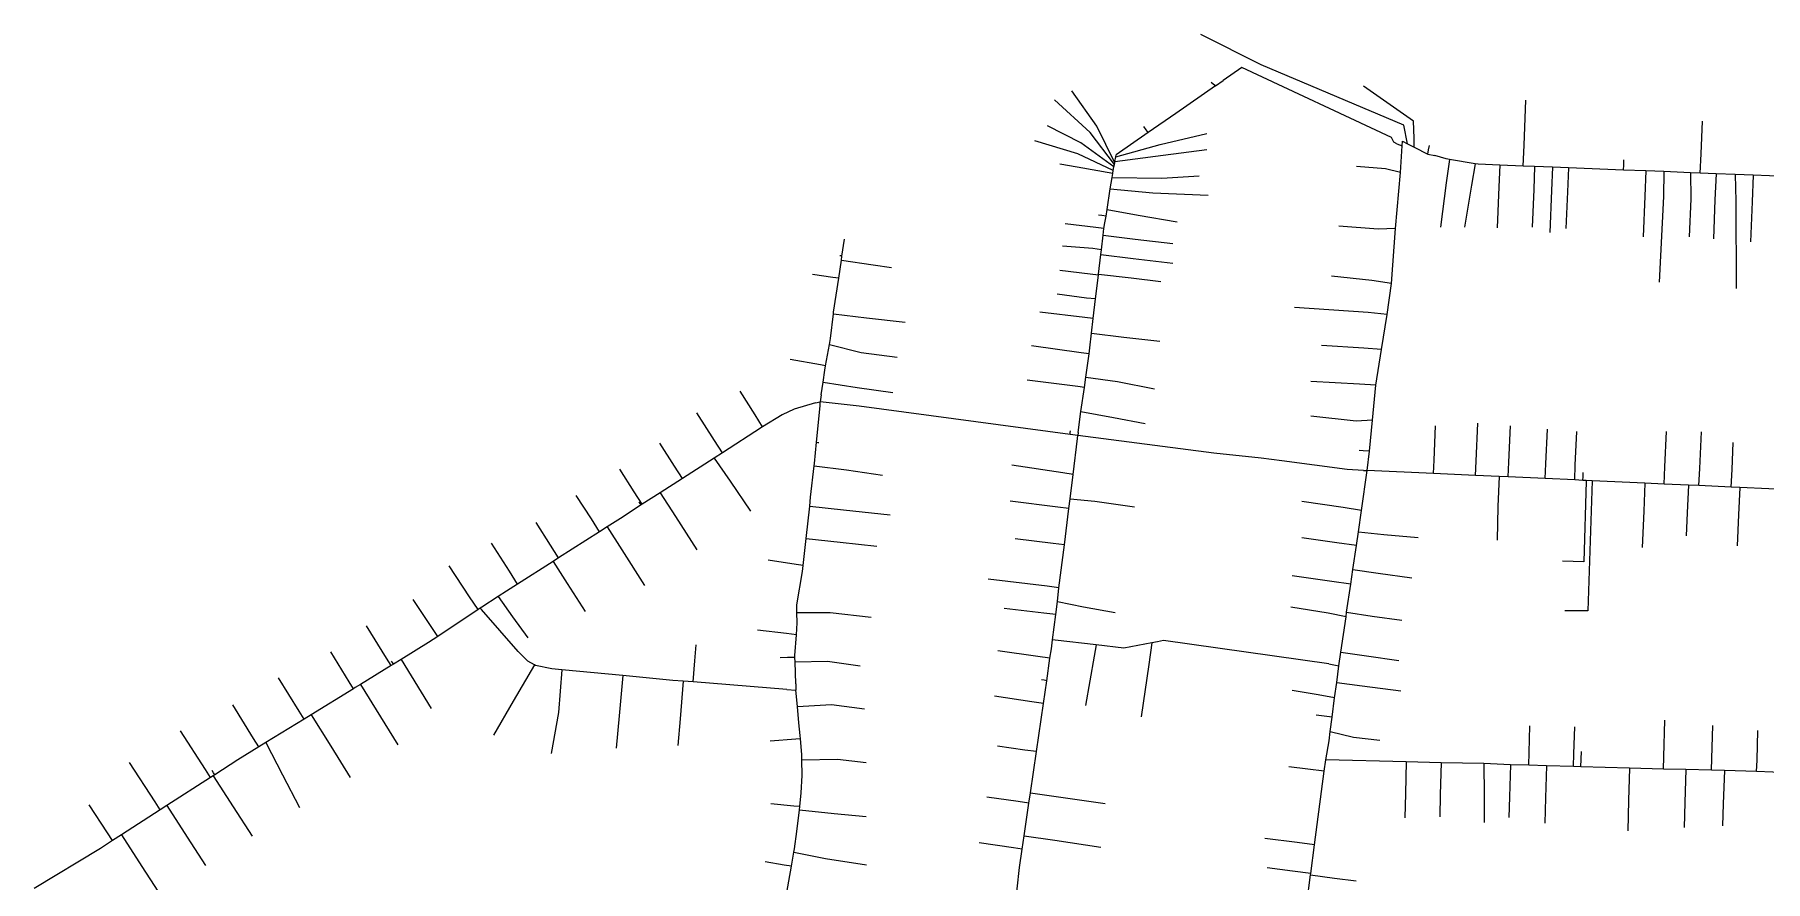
# Model space of a CAD drawing. Header units: inches. Extents: x 1024943 to 1043005, y 1856303 to 1868730.
# Drawn here: x 1030406 to 1032801, y 1860960 to 1862132 of the extents above; entities that cross this region are included whole.
import ezdxf

# ---------------------------------------------------------------- set-up
doc = ezdxf.new("R2010")
doc.units = ezdxf.units.IN
doc.header["$MEASUREMENT"] = 0
doc.layers.add('Water_Network', color=130, linetype='Continuous')

msp = doc.modelspace()

# ---------------------------------------------------------------- linework, layer by layer
at = {"layer": 'Water_Network', "elevation": 0}
for points in [[(1032102.8, 1862090.4), (1032019.6, 1862132.4)], [(1032290.5, 1861981.4), (1032286.4, 1861983.6), (1032283.2, 1861990.2), (1032076, 1862086.9), (1032050.1, 1862068.9)], [(1032305.4, 1861981.2), (1032300.4, 1862007.2), (1032102.8, 1862090.4)], [(1031875.4, 1862005.9), (1031840.9, 1862054.8)], [(1032039.5, 1862061.3), (1031984.7, 1862023.3), (1031946.4, 1861996.7)], [(1032036.7, 1862063.8), (1032033.8, 1862066.1)], [(1032039.5, 1862061.3), (1032036.7, 1862063.8)], [(1032039.5, 1862061.3), (1032050.1, 1862068.9)], [(1032314.8, 1861988.9), (1032313.9, 1862012.6), (1032244.4, 1862061)], [(1031866.1, 1861997.1), (1031816.9, 1862042.3)], [(1032466.6, 1861979.2), (1032469.1, 1862041.7)], [(1031853.3, 1861982.6), (1031807.2, 1862006.3)], [(1031900.3, 1861954.7), (1031875.4, 1862005.9)], [(1031943.6, 1862000.8), (1031940.6, 1862005.4)], [(1031946.4, 1861996.7), (1031943.6, 1862000.8)], [(1032711.6, 1861967.2), (1032713.4, 1862012.4)], [(1031849.3, 1861967.4), (1031789.9, 1861985.6)], [(1031899.2, 1861949.3), (1031853.3, 1861982.6)], [(1031900, 1861952.6), (1031866.1, 1861997.1)], [(1031901.6, 1861963), (1031963.3, 1861980.1)], [(1031946.4, 1861996.7), (1031902.1, 1861966)], [(1031963.3, 1861980.1), (1032027.9, 1861995.5)], [(1032252.6, 1861555.6), (1032257, 1861598.8), (1032261.4, 1861647.3), (1032269.3, 1861696.3), (1032277.3, 1861744.8), (1032283.4, 1861788), (1032288.7, 1861863.9), (1032295.8, 1861941.5), (1032298, 1861978.6)], [(1032290.5, 1861981.4), (1032298, 1861978.6)], [(1032298, 1861978.6), (1032298.4, 1861984.7), (1032305.4, 1861981.2), (1032314.4, 1861976.7), (1032333.4, 1861967.1)], [(1032314.4, 1861976.7), (1032314.8, 1861988.9)], [(1032334.5, 1861973), (1032335.7, 1861978.9)], [(1032465.5, 1861950.5), (1032466.6, 1861979.2)], [(1031848.5, 1861948.7), (1031824.1, 1861952.9)], [(1031898.3, 1861944.2), (1031849.3, 1861967.4)], [(1031888.4, 1861881.1), (1031889.7, 1861890.1), (1031894, 1861919), (1031896.7, 1861934.7), (1031897.7, 1861940.2), (1031898.3, 1861944.2), (1031899.2, 1861949.3), (1031900, 1861952.6), (1031900.3, 1861954.7), (1031900.5, 1861956.7), (1031901.6, 1861963), (1031902.1, 1861966)], [(1031900.5, 1861956.7), (1031967.1, 1861965.6)], [(1031967.1, 1861965.6), (1032027.9, 1861973.6)], [(1032333.4, 1861967.1), (1032334.5, 1861973)], [(1032333.4, 1861967.1), (1032343.1, 1861965.2)], [(1032604.3, 1861944.9), (1032528.1, 1861948), (1032505.8, 1861948.9), (1032481.2, 1861949.8), (1032465.5, 1861950.5), (1032433, 1861951.8), (1032403, 1861953), (1032398.8, 1861953.7), (1032363.5, 1861959.5), (1032359.1, 1861960.3), (1032343.1, 1861965.2)], [(1032363.5, 1861959.5), (1032358.8, 1861927.2)], [(1032398.8, 1861953.7), (1032393.9, 1861924.1)], [(1032604.3, 1861944.9), (1032604.6, 1861952.1)], [(1032604.6, 1861952.1), (1032604.9, 1861959.3)], [(1032710.5, 1861940.7), (1032711.6, 1861967.2)], [(1031897.7, 1861940.2), (1031848.5, 1861948.7)], [(1031896.7, 1861934.7), (1031965.4, 1861933.7)], [(1031965.4, 1861933.7), (1032017, 1861936.7)], [(1032274.8, 1861946.8), (1032234.6, 1861950)], [(1032295.8, 1861941.5), (1032274.8, 1861946.8)], [(1032433, 1861951.8), (1032431.8, 1861921.5)], [(1032481.2, 1861949.8), (1032480, 1861918.2)], [(1032505.8, 1861948.9), (1032504.5, 1861916.5)], [(1032528.1, 1861948), (1032526.7, 1861915)], [(1033016.9, 1861928.5), (1032983.9, 1861929.8), (1032941.9, 1861931.5), (1032850.4, 1861935.1), (1032813.8, 1861936.6), (1032806.1, 1861936.9), (1032783.5, 1861937.8), (1032759, 1861938.8), (1032732.3, 1861939.8), (1032710.5, 1861940.7), (1032696.9, 1861941.2), (1032660.3, 1861942.7), (1032635.1, 1861943.7), (1032604.3, 1861944.9)], [(1032635.1, 1861943.7), (1032633.7, 1861908.6)], [(1032660.3, 1861942.7), (1032659.8, 1861908.4)], [(1032696.9, 1861941.2), (1032697.4, 1861904.9)], [(1032732.3, 1861939.8), (1032730.8, 1861903.7)], [(1032759, 1861938.8), (1032759.5, 1861902)], [(1032783.5, 1861937.8), (1032782.1, 1861901)], [(1031894, 1861919), (1031953.2, 1861913.5)], [(1031953.2, 1861913.5), (1032029.5, 1861910)], [(1032358.8, 1861927.2), (1032351, 1861865.7)], [(1032393.9, 1861924.1), (1032384.2, 1861865.7)], [(1032431.8, 1861921.5), (1032429.6, 1861864.9)], [(1032480, 1861918.2), (1032477.9, 1861865.7)], [(1032504.5, 1861916.5), (1032502.2, 1861858.3)], [(1032526.7, 1861915), (1032524.7, 1861864.2)], [(1032633.7, 1861908.6), (1032631.5, 1861852.3)], [(1032659.8, 1861908.4), (1032653.4, 1861789.5)], [(1032697.4, 1861904.9), (1032695.2, 1861852.3)], [(1031849.6, 1861581.8), (1031853.6, 1861610.8), (1031858.3, 1861644), (1031860.2, 1861658.2), (1031864.7, 1861690.3), (1031865.8, 1861698.7), (1031868.2, 1861719.1), (1031870.6, 1861739.5), (1031873.9, 1861766.8), (1031877.7, 1861799.4), (1031877.9, 1861800.9), (1031881, 1861827.9), (1031881.8, 1861834.6), (1031884.2, 1861854.6), (1031885.3, 1861864.1), (1031886.7, 1861871.7), (1031888.4, 1861881.1)], [(1031888.4, 1861881.1), (1031882.4, 1861882), (1031877.8, 1861882.7)], [(1031889.7, 1861890.1), (1031932.5, 1861882.7)], [(1031932.5, 1861882.7), (1031986.5, 1861873.4)], [(1032730.8, 1861903.7), (1032728.7, 1861849.8)], [(1032759.5, 1861902), (1032760.2, 1861780.9)], [(1032782.1, 1861901), (1032779.9, 1861845.5)], [(1031874.3, 1861865.4), (1031831.7, 1861870.4)], [(1031885.3, 1861864.1), (1031874.3, 1861865.4)], [(1032264.7, 1861863), (1032210.5, 1861867.4)], [(1032288.7, 1861863.9), (1032264.7, 1861863)], [(1031522.8, 1861825.8), (1031526.3, 1861849.2)], [(1031870.2, 1861836.4), (1031827.9, 1861839.4)], [(1031881.8, 1861834.6), (1031870.2, 1861836.4)], [(1031884.2, 1861854.6), (1031928.6, 1861849.4)], [(1031928.6, 1861849.4), (1031980.5, 1861843.3)], [(1031494, 1861633.6), (1031496.7, 1861651.3), (1031499.3, 1861668), (1031500.3, 1861673.9), (1031505.6, 1861703.6), (1031507, 1861711.9), (1031511.1, 1861745.9), (1031511.3, 1861748.2), (1031518.3, 1861795.2), (1031522, 1861820.2), (1031522.8, 1861825.8)], [(1031521.3, 1861826), (1031519.8, 1861826.2)], [(1031522.8, 1861825.8), (1031521.3, 1861826)], [(1031522, 1861820.2), (1031566.2, 1861813.7)], [(1031566.2, 1861813.7), (1031591.6, 1861809.9)], [(1031881, 1861827.9), (1031925.8, 1861822.7)], [(1031925.8, 1861822.7), (1031980.5, 1861816.2)], [(1031510, 1861796.4), (1031482.1, 1861800.5)], [(1031518.3, 1861795.2), (1031510, 1861796.4)], [(1031866.2, 1861800.8), (1031824.2, 1861805.7)], [(1031877.7, 1861799.4), (1031866.2, 1861800.8)], [(1031877.9, 1861800.9), (1031922.9, 1861795.6)], [(1031922.9, 1861795.6), (1031963.9, 1861790.7)], [(1032256.2, 1861791.9), (1032200, 1861798.2)], [(1032283.4, 1861788), (1032256.2, 1861791.9)], [(1031861.2, 1861767.6), (1031820.7, 1861773.3)], [(1031873.9, 1861766.8), (1031861.2, 1861767.6)], [(1031511.1, 1861745.9), (1031556.7, 1861740.5)], [(1031556.7, 1861740.5), (1031610.4, 1861734.2)], [(1031859, 1861740.9), (1031796.7, 1861748.2)], [(1031870.6, 1861739.5), (1031859, 1861740.9)], [(1032250.9, 1861747.8), (1032148.9, 1861754.6)], [(1032277.3, 1861744.8), (1032250.9, 1861747.8)], [(1031868.2, 1861719.1), (1031913.1, 1861713.8)], [(1031913.1, 1861713.8), (1031962.5, 1861708)], [(1031505.6, 1861703.6), (1031549.5, 1861692.3)], [(1031549.5, 1861692.3), (1031599.4, 1861686.1)], [(1031853.9, 1861691.8), (1031785.2, 1861701.4)], [(1031864.7, 1861690.3), (1031853.9, 1861691.8)], [(1032245, 1861698.5), (1032186.5, 1861702)], [(1032269.3, 1861696.3), (1032245, 1861698.5)], [(1031493.2, 1861675.1), (1031451.3, 1861682.5)], [(1031500.3, 1861673.9), (1031493.2, 1861675.1)], [(1031496.7, 1861651.3), (1031543.7, 1861643.9)], [(1031543.7, 1861643.9), (1031593.1, 1861636.9)], [(1031849.1, 1861645.3), (1031779.1, 1861653.9)], [(1031858.3, 1861644), (1031849.1, 1861645.3)], [(1031860.2, 1861658.2), (1031903.9, 1861652)], [(1031903.9, 1861652), (1031955.3, 1861642.3)], [(1032239, 1861648.4), (1032171.5, 1861652.4)], [(1032261.4, 1861647.3), (1032239, 1861648.4)], [(1031486.4, 1861622.9), (1031456.9, 1861614), (1031440, 1861606.1), (1031413.1, 1861589.3), (1031411.7, 1861588.4), (1031357.6, 1861553.6), (1031346.2, 1861546.3), (1031302.3, 1861518), (1031271.4, 1861498.1), (1031246.5, 1861482.2), (1031245.1, 1861481.3)], [(1031402.7, 1861606.1), (1031382.2, 1861638.9)], [(1031486.4, 1861622.9), (1031492.9, 1861624.3)], [(1031487.8, 1861568.2), (1031492.6, 1861618.5)], [(1031492.6, 1861618.5), (1031492.9, 1861624.3)], [(1031494, 1861633.6), (1031492.9, 1861624.3)], [(1031838.5, 1861578.8), (1031546.6, 1861618), (1031492.9, 1861624.3)], [(1031346.7, 1861570.5), (1031322.1, 1861608.8)], [(1031413.1, 1861589.3), (1031402.7, 1861606.1)], [(1031853.6, 1861610.8), (1031898.4, 1861602.3)], [(1031898.4, 1861602.3), (1031942.3, 1861594)], [(1032234.4, 1861597.1), (1032171.5, 1861604.3)], [(1032257, 1861598.8), (1032234.4, 1861597.1)], [(1032400.5, 1861541.9), (1032402.9, 1861594.7)], [(1031357.6, 1861553.6), (1031346.7, 1861570.5)], [(1031814.2, 1861294.7), (1031818.8, 1861329.5), (1031821.1, 1861347.7), (1031823.1, 1861366.6), (1031830.7, 1861426.1), (1031836.8, 1861476.6), (1031838.5, 1861490), (1031842.6, 1861523.5), (1031848.7, 1861573.2)], [(1031838.5, 1861578.8), (1031838.8, 1861581.5)], [(1031849.1, 1861577.4), (1031838.5, 1861578.8)], [(1031838.8, 1861581.5), (1031839.2, 1861584.1)], [(1031848.7, 1861573.2), (1031849.1, 1861577.4)], [(1031849.6, 1861581.8), (1031849.1, 1861577.4)], [(1032244.6, 1861529.1), (1032222.1, 1861530.2), (1032131.3, 1861542.6), (1032102.8, 1861546.1), (1032037.3, 1861552.9), (1031849.1, 1861577.4)], [(1032342.2, 1861543.2), (1032344.3, 1861590.8)], [(1032445.8, 1861540.5), (1032448.1, 1861590.8)], [(1032497, 1861538.2), (1032499.2, 1861586.2)], [(1032537.6, 1861536.2), (1032539.8, 1861583.2)], [(1032661.6, 1861533.9), (1032663.8, 1861583.1)], [(1032709.8, 1861532), (1032712.1, 1861582.4)], [(1031291.3, 1861535.1), (1031270.9, 1861566.7)], [(1031346.2, 1861546.3), (1031368.1, 1861514.3)], [(1031457.7, 1861270.3), (1031457.7, 1861272.9), (1031459.8, 1861301.7), (1031461, 1861318.3), (1031460.5, 1861332.3), (1031460.2, 1861343.1), (1031468.4, 1861389.2), (1031469.2, 1861397.3), (1031473.3, 1861435.1), (1031478.2, 1861479.6), (1031479.5, 1861492.3), (1031484.5, 1861535.3), (1031485, 1861538.8), (1031487.8, 1861568.2)], [(1031487.8, 1861568.2), (1031489.3, 1861568)], [(1031489.3, 1861568), (1031490.8, 1861567.9)], [(1032244.1, 1861556.3), (1032238.6, 1861556.7)], [(1032252.6, 1861555.6), (1032244.1, 1861556.3)], [(1032249.7, 1861529), (1032252.6, 1861555.6)], [(1032754.4, 1861530.2), (1032756.1, 1861568)], [(1031235.3, 1861499.6), (1031215.3, 1861530.7)], [(1031302.3, 1861518), (1031291.3, 1861535.1)], [(1031484.5, 1861535.3), (1031529.1, 1861529.8)], [(1031529.1, 1861529.8), (1031579.1, 1861522.5)], [(1031828.6, 1861525.7), (1031757.9, 1861536.2)], [(1031842.6, 1861523.5), (1031828.6, 1861525.7)], [(1032210.5, 1861258.6), (1032213.2, 1861277.6), (1032220.3, 1861326.6), (1032221.2, 1861332.7), (1032226.9, 1861371.6), (1032229.8, 1861392.1), (1032234.6, 1861425), (1032237.7, 1861444), (1032241.6, 1861473.6), (1032249.7, 1861529)], [(1032244.6, 1861529.1), (1032249.7, 1861529)], [(1032548.1, 1861515.4), (1032536.7, 1861515.9), (1032496.1, 1861517.8), (1032444.8, 1861520.1), (1032432.3, 1861520.7), (1032399.6, 1861522.2), (1032341.3, 1861524.8), (1032249.7, 1861529)], [(1032341.3, 1861524.8), (1032342.2, 1861543.2)], [(1032399.6, 1861522.2), (1032400.5, 1861541.9)], [(1032444.8, 1861520.1), (1032445.8, 1861540.5)], [(1032496.1, 1861517.8), (1032497, 1861538.2)], [(1032536.7, 1861515.9), (1032537.6, 1861536.2)], [(1032548.3, 1861520.7), (1032548.5, 1861526.1)], [(1032660.5, 1861510.3), (1032661.6, 1861533.9)], [(1032708.7, 1861508.1), (1032709.8, 1861532)], [(1032753.3, 1861506.1), (1032754.4, 1861530.2)], [(1031246.5, 1861482.2), (1031235.3, 1861499.6)], [(1031271.4, 1861498.1), (1031292.6, 1861465.2)], [(1031368.1, 1861514.3), (1031396.2, 1861472.5)], [(1032432.3, 1861520.7), (1032430.4, 1861479)], [(1032548.1, 1861515.4), (1032548.3, 1861520.7)], [(1033015.5, 1861499.8), (1032887.1, 1861500), (1032845.7, 1861501.9), (1032832.8, 1861502.5), (1032805.3, 1861503.7), (1032765.3, 1861505.5), (1032753.3, 1861506.1), (1032708.7, 1861508.1), (1032694, 1861508.8), (1032660.5, 1861510.3), (1032634, 1861511.5), (1032560.8, 1861514.8), (1032552.6, 1861515.2), (1032548.1, 1861515.4)], [(1032552.6, 1861515.2), (1032552.6, 1861514.1), (1032549.4, 1861402.5)], [(1032560.8, 1861514.8), (1032554.7, 1861334.6)], [(1032634, 1861511.5), (1032632.3, 1861472.9)], [(1032694, 1861508.8), (1032692.3, 1861470.5)], [(1032765.3, 1861505.5), (1032763.5, 1861467.5)], [(1031245.1, 1861481.3), (1031216.2, 1861462.7), (1031197.8, 1861450.9), (1031187.4, 1861444.2), (1031130.8, 1861408.1), (1031123.2, 1861403.2), (1031074.1, 1861371.8), (1031058.8, 1861362), (1031047.2, 1861354.5), (1031024.7, 1861339.9)], [(1031176.1, 1861461.9), (1031155.2, 1861494.6)], [(1031243.7, 1861483.5), (1031242.3, 1861485.7)], [(1031245.1, 1861481.3), (1031243.7, 1861483.5)], [(1031478.2, 1861479.6), (1031525.2, 1861474.5)], [(1031525.2, 1861474.5), (1031589.6, 1861467.5)], [(1031821.7, 1861478.4), (1031755.7, 1861486.5)], [(1031836.8, 1861476.6), (1031821.7, 1861478.4)], [(1031838.5, 1861490), (1031872.7, 1861486.7)], [(1031872.7, 1861486.7), (1031927.6, 1861478.7)], [(1032216.6, 1861478), (1032159.1, 1861486)], [(1032241.6, 1861473.6), (1032216.6, 1861478)], [(1032430.4, 1861479), (1032429.3, 1861432.8)], [(1031119.5, 1861425.8), (1031099.6, 1861457)], [(1031187.4, 1861444.2), (1031176.1, 1861461.9)], [(1031197.8, 1861450.9), (1031218.1, 1861419.1)], [(1031292.6, 1861465.2), (1031322.1, 1861419.4)], [(1032632.3, 1861472.9), (1032630, 1861422.4)], [(1032692.3, 1861470.5), (1032690.9, 1861438.6)], [(1032763.5, 1861467.5), (1032761.6, 1861424.6)], [(1031062.8, 1861389.6), (1031037.9, 1861428.4)], [(1031130.8, 1861408.1), (1031119.5, 1861425.8)], [(1031473.3, 1861435.1), (1031520.3, 1861430)], [(1031520.3, 1861430), (1031571.2, 1861424.5)], [(1031814.9, 1861428), (1031762.5, 1861434.4)], [(1031830.7, 1861426.1), (1031814.9, 1861428)], [(1032207.8, 1861428.9), (1032159.4, 1861435.9)], [(1032234.6, 1861425), (1032207.8, 1861428.9)], [(1032237.7, 1861444), (1032272.6, 1861440.4)], [(1032272.6, 1861440.4), (1032320.2, 1861436.5)], [(1031123.2, 1861403.2), (1031142.8, 1861372.5)], [(1031218.1, 1861419.1), (1031249.5, 1861370)], [(1031459.7, 1861399), (1031420.6, 1861404.9)], [(1032549.4, 1861402.5), (1032520, 1861403.3)], [(1031007.6, 1861354.3), (1030979.3, 1861396.9)], [(1031074.1, 1861371.8), (1031062.8, 1861389.6)], [(1031469.2, 1861397.3), (1031459.7, 1861399)], [(1031807, 1861368.8), (1031725.2, 1861378.8)], [(1032200.5, 1861375.4), (1032145.9, 1861383.3)], [(1032229.8, 1861392.1), (1032265, 1861387)], [(1032265, 1861387), (1032311.3, 1861380.3)], [(1031019.4, 1861336.4), (1031007.6, 1861354.3)], [(1031047.2, 1861354.5), (1031067, 1861326.4)], [(1031142.8, 1861372.5), (1031167.6, 1861333.7)], [(1031823.1, 1861366.6), (1031807, 1861368.8)], [(1032226.9, 1861371.6), (1032200.5, 1861375.4)], [(1031022.4, 1861338.4), (1031019.4, 1861336.4), (1030963.5, 1861299.3), (1030950.7, 1861290.8), (1030912.9, 1861267.5), (1030902.3, 1861261)], [(1030951.6, 1861317.2), (1030929.7, 1861350.3)], [(1031024.7, 1861339.9), (1031022.4, 1861338.4)], [(1031024.1, 1861336.5), (1031022.4, 1861338.4)], [(1031446.6, 1861225.9), (1031317, 1861236.3), (1031303, 1861237.4), (1031288.7, 1861238.5), (1031219.8, 1861245.1), (1031135.2, 1861253.3), (1031121.3, 1861254.6), (1031098.6, 1861259), (1031097.4, 1861259.8), (1031088.2, 1861265.1), (1031074.7, 1861278.4), (1031024.1, 1861336.5)], [(1031460.5, 1861332.3), (1031506.7, 1861332.3)], [(1031506.7, 1861332.3), (1031563.3, 1861325.9)], [(1031802, 1861331.5), (1031747.5, 1861338.2)], [(1031818.8, 1861329.5), (1031802, 1861331.5)], [(1031821.1, 1861347.7), (1031857.1, 1861340.2)], [(1031857.1, 1861340.2), (1031901.1, 1861332.6)], [(1032195.8, 1861331.6), (1032144, 1861339.9)], [(1032220.3, 1861326.6), (1032195.8, 1861331.6)], [(1032221.2, 1861332.7), (1032256.5, 1861327.6)], [(1032554.7, 1861334.6), (1032522.9, 1861334.8)], [(1030892.8, 1861269.2), (1030865.1, 1861314.2)], [(1030963.5, 1861299.3), (1030951.6, 1861317.2)], [(1031067, 1861326.4), (1031088.2, 1861297.3)], [(1031445.9, 1861303.2), (1031406.2, 1861308.2)], [(1032256.5, 1861327.6), (1032297.7, 1861321.7)], [(1031319.3, 1861265.6), (1031321.1, 1861287.8)], [(1031459.8, 1861301.7), (1031445.9, 1861303.2)], [(1031806.2, 1861238), (1031810.7, 1861269.1), (1031812.6, 1861282)], [(1031812.6, 1861282), (1031814.2, 1861294.7)], [(1031818, 1861294.3), (1031814.2, 1861294.7)], [(1031959.5, 1861291.9), (1031951.5, 1861290.4), (1031912.9, 1861282.9), (1031874.6, 1861287.5), (1031818, 1861294.3)], [(1031874.6, 1861287.5), (1031871.7, 1861271.9)], [(1031951.5, 1861290.4), (1031947.5, 1861260.5)], [(1032196.7, 1861261.4), (1031967.9, 1861293.5), (1031959.5, 1861291.9)], [(1030841.2, 1861236.3), (1030815.4, 1861278.1)], [(1030902.3, 1861261), (1030899, 1861259), (1030856.7, 1861233), (1030849.5, 1861228.5)], [(1030899, 1861259), (1030892.8, 1861269.2)], [(1030901, 1861263.1), (1030899.7, 1861265.3)], [(1030902.3, 1861261), (1030901, 1861263.1)], [(1030912.9, 1861267.5), (1030940.8, 1861222.2)], [(1031097.4, 1861259.8), (1031068, 1861209.5)], [(1031317, 1861236.3), (1031319.3, 1861265.6)], [(1031447.5, 1861270), (1031437.3, 1861269.6)], [(1031457.7, 1861270.3), (1031447.5, 1861270)], [(1031459, 1861233.6), (1031458, 1861264), (1031457.7, 1861270.3)], [(1031458, 1861264), (1031502.7, 1861265)], [(1031502.7, 1861265), (1031548.1, 1861258.7)], [(1031794, 1861271.5), (1031738.5, 1861279.6)], [(1031810.7, 1861269.1), (1031794, 1861271.5)], [(1031871.7, 1861271.9), (1031859.8, 1861203.8)], [(1031947.5, 1861260.5), (1031936.9, 1861187.9)], [(1032196.7, 1861261.4), (1032210.5, 1861258.6)], [(1032201.1, 1861187.5), (1032204.6, 1861214.4), (1032207.5, 1861235.7), (1032210.5, 1861258.6)], [(1032213.2, 1861277.6), (1032248.7, 1861272.5)], [(1032248.7, 1861272.5), (1032293.2, 1861266)], [(1030771.8, 1861195.7), (1030743.3, 1861242)], [(1030846.9, 1861226.9), (1030841.2, 1861236.3)], [(1031135.2, 1861253.3), (1031130.8, 1861194.1)], [(1031219.8, 1861245.1), (1031214.4, 1861189.3)], [(1031303, 1861237.4), (1031298.9, 1861185.3)], [(1031459, 1861233.6), (1031459.2, 1861224.9)], [(1031755.9, 1860870), (1031765.2, 1860949.9), (1031768.6, 1860979.5), (1031772.3, 1861004.9), (1031775, 1861023.2), (1031781.6, 1861068.5), (1031783.7, 1861083), (1031791.9, 1861139.8), (1031801.7, 1861206.6), (1031806.2, 1861238)], [(1031802.6, 1861238.6), (1031799.1, 1861239.1)], [(1031806.2, 1861238), (1031802.6, 1861238.6)], [(1032207.5, 1861235.7), (1032242.8, 1861231)], [(1030849.5, 1861228.5), (1030846.9, 1861226.9), (1030788.6, 1861191), (1030778.5, 1861184.8), (1030725.8, 1861152.4), (1030716, 1861146.3), (1030686.8, 1861128.3), (1030655.2, 1861107.9)], [(1030856.7, 1861233), (1030884.5, 1861187.9)], [(1030940.8, 1861222.2), (1030954.6, 1861199.7)], [(1031068, 1861209.5), (1031040.7, 1861162.6)], [(1031440.8, 1860911.2), (1031452.9, 1860981.2), (1031456.2, 1861000.8), (1031457, 1861005.2), (1031460.6, 1861029.5), (1031464.3, 1861059.1), (1031464.7, 1861063.7), (1031466.5, 1861082.8), (1031467.7, 1861107), (1031467.3, 1861128.7), (1031467.2, 1861136.1), (1031465.5, 1861157.5), (1031465.2, 1861162), (1031463.2, 1861179.5), (1031461.2, 1861202.3), (1031459.2, 1861224.9)], [(1031446.6, 1861225.9), (1031459.2, 1861224.9)], [(1031785.5, 1861209), (1031734, 1861216.5)], [(1032181.8, 1861218.3), (1032145.8, 1861224.5)], [(1032204.6, 1861214.4), (1032181.8, 1861218.3)], [(1032242.8, 1861231), (1032296.2, 1861223.9)], [(1030708.8, 1861157.9), (1030680.1, 1861204.4)], [(1030778.5, 1861184.8), (1030771.8, 1861195.7)], [(1030788.6, 1861191), (1030815.4, 1861147.6)], [(1030884.5, 1861187.9), (1030908.4, 1861149.1)], [(1031130.8, 1861194.1), (1031120.3, 1861137.1)], [(1031214.4, 1861189.3), (1031210.2, 1861144.8)], [(1031461.2, 1861202.3), (1031508.2, 1861204.9)], [(1031508.2, 1861204.9), (1031553.9, 1861198.9)], [(1031801.7, 1861206.6), (1031785.5, 1861209)], [(1032190.1, 1861188.9), (1032179.1, 1861190.4)], [(1032201.1, 1861187.5), (1032190.1, 1861188.9)], [(1032196.8, 1861155), (1032198.5, 1861167.6), (1032201.1, 1861187.5)], [(1030642.2, 1861115.2), (1030607.7, 1861168.6)], [(1031298.9, 1861185.3), (1031295.9, 1861148.4)], [(1032198.5, 1861167.6), (1032230.9, 1861159.9)], [(1032473.6, 1861138.8), (1032474.6, 1861175.5)], [(1032535.7, 1861137), (1032536.8, 1861174.3)], [(1032660.1, 1861132.6), (1032661.5, 1861183.4)], [(1032726.4, 1861130.3), (1032727.7, 1861175.8)], [(1032789, 1861128), (1032790.1, 1861169)], [(1030716, 1861146.3), (1030708.8, 1861157.9)], [(1030725.8, 1861152.4), (1030748.8, 1861107.7)], [(1030815.4, 1861147.6), (1030842.2, 1861104)], [(1031459.1, 1861157), (1031423.5, 1861154.2)], [(1031465.5, 1861157.5), (1031459.1, 1861157)], [(1031775.7, 1861142.1), (1031738.2, 1861147.6)], [(1031791.9, 1861139.8), (1031775.7, 1861142.1)], [(1032192.2, 1861128.7), (1032196.8, 1861155)], [(1032230.9, 1861159.9), (1032267.3, 1861155.6)], [(1032473.1, 1861120.9), (1032473.6, 1861138.8)], [(1032545.7, 1861129.4), (1032546, 1861139.8)], [(1030572.4, 1861070.2), (1030537.1, 1861125)], [(1030649.3, 1861104.1), (1030642.2, 1861115.2)], [(1031467.3, 1861128.7), (1031516.8, 1861129.4)], [(1031516.8, 1861129.4), (1031556.4, 1861124.9)], [(1032167.5, 1861115.6), (1032141.1, 1861119)], [(1032155.5, 1860850), (1032159.5, 1860880.2), (1032166, 1860929.6), (1032171.2, 1860969.2), (1032171.5, 1860971.3), (1032176.7, 1861010.8), (1032190.1, 1861112.6), (1032192.2, 1861128.7)], [(1032190.1, 1861112.6), (1032167.5, 1861115.6)], [(1032545.4, 1861119), (1032535.2, 1861119.2), (1032497.6, 1861120.3), (1032473.1, 1861120.9), (1032447.7, 1861121.6), (1032411.2, 1861123.3), (1032351.9, 1861124.3), (1032303.7, 1861125.6), (1032192.2, 1861128.7)], [(1032303.7, 1861125.6), (1032302.5, 1861081.8)], [(1032351.9, 1861124.3), (1032350.7, 1861080.4)], [(1032411.2, 1861123.3), (1032411.7, 1861079.6)], [(1032447.7, 1861121.6), (1032446.5, 1861077.5)], [(1032497.6, 1861120.3), (1032496.4, 1861076)], [(1032535.2, 1861119.2), (1032535.7, 1861137)], [(1032545.4, 1861119), (1032545.7, 1861129.4)], [(1032995.4, 1861106.6), (1032851.4, 1861110.5), (1032811, 1861111.6), (1032788.1, 1861112.3), (1032744, 1861113.5), (1032726, 1861114), (1032690.4, 1861115), (1032659.7, 1861115.8), (1032612.5, 1861117.1), (1032545.4, 1861119)], [(1032612.5, 1861117.1), (1032611.2, 1861072.2)], [(1032659.7, 1861115.8), (1032660.1, 1861132.6)], [(1032690.4, 1861115), (1032689.2, 1861069.3)], [(1032726, 1861114), (1032726.4, 1861130.3)], [(1032788.1, 1861112.3), (1032789, 1861128)], [(1030655.2, 1861107.9), (1030653, 1861106.5), (1030649.3, 1861104.1), (1030588.8, 1861065.2), (1030579.5, 1861059.2), (1030525.9, 1861024.6), (1030513.5, 1861016.6), (1030496.8, 1861005.9), (1030405, 1860950.2)], [(1030653.4, 1861110.7), (1030651.6, 1861113.5)], [(1030653, 1861106.5), (1030680.7, 1861063.5)], [(1030655.2, 1861107.9), (1030653.4, 1861110.7)], [(1030748.8, 1861107.7), (1030772.3, 1861062.3)], [(1032744, 1861113.5), (1032742.1, 1861067.5)], [(1030506.6, 1861027.4), (1030481.4, 1861066.4)], [(1030579.5, 1861059.2), (1030572.4, 1861070.2)], [(1031456.3, 1861064.5), (1031424.4, 1861067.5)], [(1031766.6, 1861070.6), (1031723.1, 1861077)], [(1031781.6, 1861068.5), (1031766.6, 1861070.6)], [(1031783.7, 1861083), (1031822.4, 1861077.3)], [(1031822.4, 1861077.3), (1031887, 1861067.9)], [(1032302.5, 1861081.8), (1032301.6, 1861048)], [(1032350.7, 1861080.4), (1032349.9, 1861049.5)], [(1032411.7, 1861079.6), (1032411.7, 1861041.7)], [(1032446.5, 1861077.5), (1032445.7, 1861048.8)], [(1032496.4, 1861076), (1032495.5, 1861040.8)], [(1032611.2, 1861072.2), (1032610.1, 1861030.4)], [(1032689.2, 1861069.3), (1032688.2, 1861034.9)], [(1032742.1, 1861067.5), (1032741.3, 1861037.2)], [(1030588.8, 1861065.2), (1030616.9, 1861021.6)], [(1030680.7, 1861063.5), (1030706.9, 1861022.8)], [(1031464.7, 1861063.7), (1031456.3, 1861064.5)], [(1031464.3, 1861059.1), (1031512.2, 1861054.3)], [(1031512.2, 1861054.3), (1031556.3, 1861049.9)], [(1030513.5, 1861016.6), (1030506.6, 1861027.4)], [(1030525.9, 1861024.6), (1030554.1, 1860980.9)], [(1030616.9, 1861021.6), (1030642.3, 1860982.2)], [(1031775, 1861023.2), (1031817.2, 1861017.1)], [(1032152.5, 1861014), (1032108, 1861019.8)], [(1031456.2, 1861000.8), (1031499.9, 1860992.1)], [(1031760.2, 1861006.6), (1031712.9, 1861013.5)], [(1031772.3, 1861004.9), (1031760.2, 1861006.6)], [(1031817.2, 1861017.1), (1031881, 1861007.8)], [(1032176.7, 1861010.8), (1032152.5, 1861014)], [(1030554.1, 1860980.9), (1030588.2, 1860928.1)], [(1031443.1, 1860982.9), (1031416.5, 1860987.5)], [(1031452.9, 1860981.2), (1031443.1, 1860982.9)], [(1031499.9, 1860992.1), (1031556.9, 1860983)], [(1032146.3, 1860974.6), (1032111, 1860979.2)], [(1032171.5, 1860971.3), (1032146.3, 1860974.6)], [(1032171.2, 1860969.2), (1032204.5, 1860964.8)], [(1032204.5, 1860964.8), (1032234.2, 1860961)]]:
    msp.add_lwpolyline(points, dxfattribs=at)

doc.saveas('drawing.dxf')
